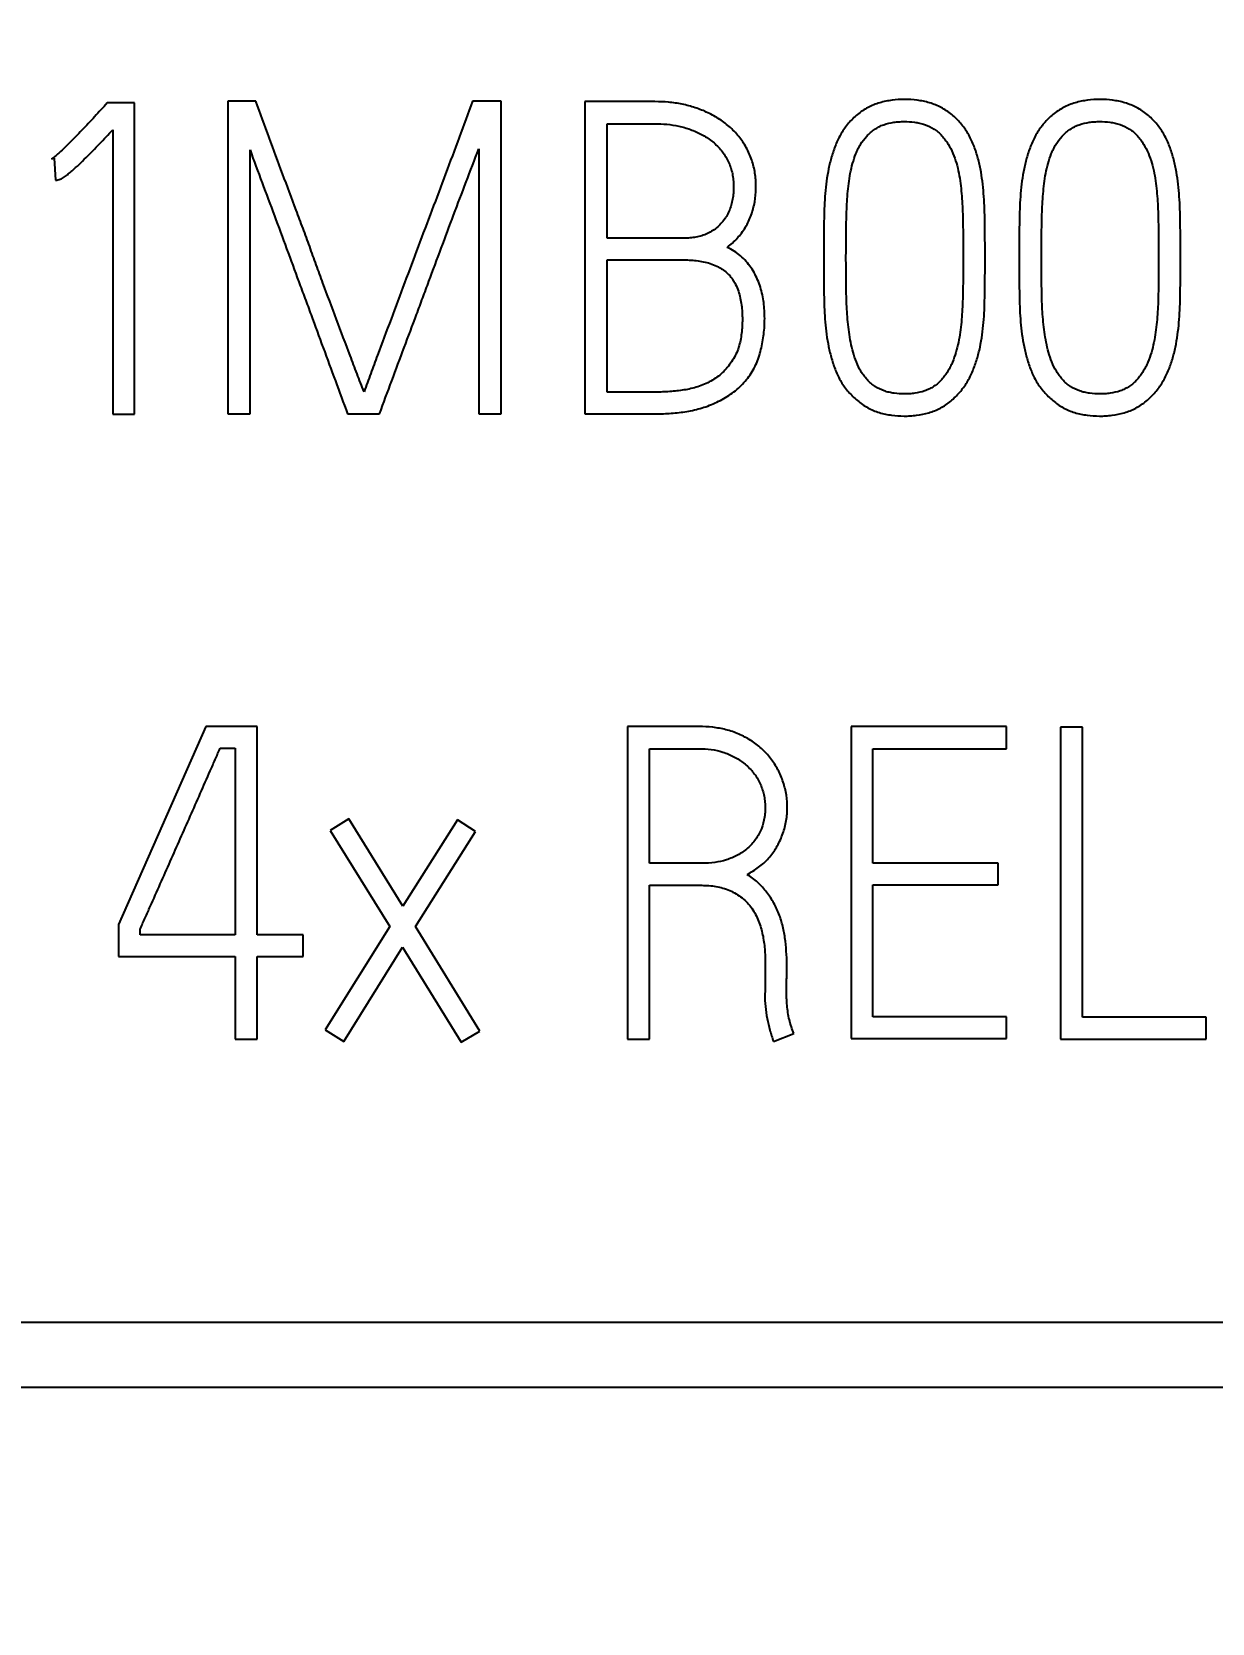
# Model space of a CAD drawing. Extents: x 0 to 420, y 0 to 297.
# Drawn here: x 133.48 to 139.52, y 165.96 to 174.1 of the extents above; entities that cross this region are included whole.
import ezdxf

# ---------------------------------------------------------------- set-up
doc = ezdxf.new("R2010")
doc.units = 0
doc.header["$LTSCALE"] = 23.1
for name, color, linetype in [('10000_FRONT', 7, 'CONTINUOUS'), ('10100_DIM_FRONT', 7, 'CONTINUOUS'), ('10500_FRONT_LABELING', 7, 'CONTINUOUS')]:
    doc.layers.add(name, color=color, linetype=linetype)
doc.styles.get("Standard").update_dxf_attribs({"font": 'txt', "width": 0.8})
doc.dimstyles.new('DIMSTYLE_1', dxfattribs={"dimtxt": 3.5, "dimasz": 3.5, "dimexe": 0.18, "dimexo": 0.0625, "dimgap": 0.09, "dimtad": 1, "dimtxsty": 'STANDARD', "dimcen": 0.09, "dimazin": 3, "dimtp": 0.05, "dimtm": 0.05, "dimtfac": 1, "dimtofl": 0, "dimtmove": 0, "dimatfit": 3, "dimtolj": 1})

# ---------------------------------------------------------------- blocks, each defined once
blk = doc.blocks.new('*D1')
at = {"layer": '10100_DIM_FRONT', "linetype": 'CONTINUOUS'}
for p, q in [((146.3081, 189.647), (146.3081, 124.8979)), ((102.8081, 149.198), (102.8081, 124.8979)), ((102.8081, 126.8979), (124.5581, 126.8979)), ((146.3081, 126.8979), (124.5581, 126.8979))]:
    blk.add_line(p, q, dxfattribs=at)
for points in [[(106.3081, 127.3979), (102.8081, 126.8979), (106.3081, 126.3979)], [(142.8081, 126.3979), (146.3081, 126.8979), (142.8081, 127.3979)]]:
    blk.add_solid(points, dxfattribs=at)
at = {"layer": '10100_DIM_FRONT', "linetype": 'CONTINUOUS', "width": 0.696429}
blk.add_text('43,5', height=3.5, dxfattribs=at).set_placement((120.5248, 127.7729))

msp = doc.modelspace()

# ---------------------------------------------------------------- linework, layer by layer
at = {"layer": '10000_FRONT', "color": 7, "linetype": 'CONTINUOUS'}
for p, q in [((110.8081, 167.5005), (146.3081, 167.5005)), ((110.8081, 167.1675), (146.3081, 167.1675))]:
    msp.add_line(p, q, dxfattribs=at)
at = {"layer": '10500_FRONT_LABELING', "color": 7, "linetype": 'CONTINUOUS'}
for p, q in [((133.8686, 173.7391), (133.853, 173.7213)), ((134.0096, 173.7391), (133.8686, 173.7391)), ((134.0096, 172.1457), (134.0096, 173.7391)), ((134.4862, 173.748), (134.4862, 172.148)), ((134.6294, 173.748), (134.4862, 173.748)), ((135.8847, 173.748), (135.7392, 173.748)), ((135.8847, 172.148), (135.8847, 173.748)), ((136.3143, 173.7457), (136.3143, 172.148)), ((136.6723, 173.7457), (136.3143, 173.7457)), ((133.8977, 173.6015), (133.8977, 172.1457)), ((136.4284, 173.0467), (136.4284, 173.6326)), ((136.4284, 173.6326), (136.6723, 173.6326)), ((133.5845, 173.4528), (133.5979, 173.4572)), ((133.5979, 173.4572), (133.6046, 173.3441)), ((134.6003, 172.148), (134.6003, 173.4994)), ((135.7706, 173.5038), (135.7706, 172.148)), ((136.82, 173.0467), (136.4284, 173.0467)), ((137.536, 172.9579), (137.536, 172.9335)), ((137.6501, 172.9335), (137.6501, 172.9579)), ((138.2498, 172.9579), (138.2498, 172.9335)), ((138.3617, 172.9335), (138.3617, 172.9579)), ((138.5362, 172.9579), (138.5362, 172.9335)), ((138.6503, 172.9335), (138.6503, 172.9579)), ((139.25, 172.9579), (139.25, 172.9335)), ((139.3618, 172.9335), (139.3618, 172.9579)), ((136.4284, 172.2589), (136.4284, 172.9357)), ((136.4284, 172.9357), (136.82, 172.9357)), ((136.6656, 172.2589), (136.4284, 172.2589)), ((133.8977, 172.1457), (134.0096, 172.1457)), ((134.4862, 172.148), (134.6003, 172.148)), ((135.0993, 172.148), (135.2626, 172.148)), ((135.7706, 172.148), (135.8847, 172.148)), ((136.3143, 172.148), (136.6656, 172.148)), ((134.374, 170.548), (133.9271, 169.536)), ((134.6373, 170.548), (134.374, 170.548)), ((134.6373, 169.4828), (134.6373, 170.548)), ((136.5312, 170.548), (136.5312, 168.948)), ((136.8984, 170.548), (136.5312, 170.548)), ((137.6772, 170.548), (137.6772, 168.9524)), ((138.4715, 170.548), (137.6772, 170.548)), ((138.4715, 170.4348), (138.4715, 170.548)), ((138.7481, 170.5457), (138.7481, 168.948)), ((138.8609, 170.5457), (138.7481, 170.5457)), ((138.8609, 169.0611), (138.8609, 170.5457)), ((134.447, 170.437), (134.5244, 170.437)), ((134.5244, 170.437), (134.5244, 169.4828)), ((136.644, 169.8489), (136.644, 170.4348)), ((136.644, 170.4348), (136.8984, 170.4348)), ((137.7879, 169.8489), (137.7879, 170.4348)), ((137.7879, 170.4348), (138.4715, 170.4348)), ((135.1063, 170.0753), (135.0112, 170.0154)), ((135.3829, 169.6292), (135.1063, 170.0753)), ((135.6617, 170.0708), (135.3829, 169.6292)), ((135.7546, 170.0109), (135.6617, 170.0708)), ((135.0112, 170.0154), (135.3165, 169.5249)), ((135.447, 169.5249), (135.7546, 170.0109)), ((136.9161, 169.8489), (136.644, 169.8489)), ((138.4295, 169.8489), (137.7879, 169.8489)), ((138.4295, 169.738), (138.4295, 169.8489)), ((136.644, 168.948), (136.644, 169.7357)), ((136.644, 169.7357), (136.9117, 169.7357)), ((137.7879, 169.0634), (137.7879, 169.738)), ((137.7879, 169.738), (138.4295, 169.738)), ((133.9271, 169.536), (133.9271, 169.3718)), ((134.0377, 169.4828), (134.0377, 169.5116)), ((134.5244, 169.4828), (134.0377, 169.4828)), ((134.8718, 169.4828), (134.6373, 169.4828)), ((134.8718, 169.3718), (134.8718, 169.4828)), ((135.3165, 169.5249), (134.9846, 168.9968)), ((135.7767, 168.9901), (135.447, 169.5249)), ((133.9271, 169.3718), (134.5244, 169.3718)), ((134.5244, 169.3718), (134.5244, 168.948)), ((134.6373, 168.948), (134.6373, 169.3718)), ((134.6373, 169.3718), (134.8718, 169.3718)), ((135.0798, 168.9369), (135.3807, 169.4184)), ((135.3807, 169.4184), (135.6816, 168.9324)), ((137.2369, 169.3363), (137.2369, 169.1965)), ((137.3476, 169.2697), (137.3476, 169.3141)), ((137.2369, 169.1965), (137.2347, 169.1765)), ((138.4715, 169.0634), (137.7879, 169.0634)), ((138.4715, 168.9524), (138.4715, 169.0634)), ((139.4937, 169.0611), (138.8609, 169.0611)), ((139.4937, 168.948), (139.4937, 169.0611)), ((134.9846, 168.9968), (135.0798, 168.9369)), ((135.6816, 168.9324), (135.7767, 168.9901)), ((137.279, 168.9369), (137.383, 168.9768)), ((134.5244, 168.948), (134.6373, 168.948)), ((136.5312, 168.948), (136.644, 168.948)), ((137.6772, 168.9524), (138.4715, 168.9524)), ((138.7481, 168.948), (139.4937, 168.948))]:
    msp.add_line(p, q, dxfattribs=at)
for points, knots in [([(133.853, 173.7213), (133.8425, 173.7094), (133.8316, 173.6979), (133.8102, 173.6746), (133.7995, 173.6629), (133.7671, 173.6281), (133.7454, 173.605), (133.7016, 173.5592), (133.6795, 173.5364), (133.6453, 173.5035), (133.6336, 173.4927), (133.6157, 173.4771), (133.6097, 173.472), (133.5975, 173.462), (133.5912, 173.4571), (133.5845, 173.4528)], [0, 0, 0, 0, 0.125, 0.125, 0.25, 0.25, 0.5, 0.5, 0.75, 0.75, 0.875, 0.875, 0.9375, 0.9375, 1, 1, 1, 1]), ([(135.1843, 172.2611), (135.1774, 172.2762), (135.1714, 172.2916), (135.1595, 172.3224), (135.1536, 172.3379), (135.136, 172.3843), (135.1244, 172.4152), (135.0893, 172.508), (135.0659, 172.5698), (135.0194, 172.6937), (134.9963, 172.7556), (134.9619, 172.8486), (134.9504, 172.8796), (134.9278, 172.9418), (134.9167, 172.9729), (134.8943, 173.0351), (134.8829, 173.0662), (134.8599, 173.1282), (134.8483, 173.1591), (134.8133, 173.2519), (134.7901, 173.3139), (134.7211, 173.4999), (134.6756, 173.624), (134.6294, 173.748)], [0, 0, 0, 0, 0.03125, 0.03125, 0.0625, 0.0625, 0.125, 0.125, 0.25, 0.25, 0.375, 0.375, 0.4375, 0.4375, 0.5, 0.5, 0.5625, 0.5625, 0.625, 0.625, 0.75, 0.75, 1, 1, 1, 1]), ([(135.7392, 173.748), (135.6932, 173.624), (135.6473, 173.4999), (135.5778, 173.3141), (135.5545, 173.2523), (135.5075, 173.1286), (135.484, 173.0668), (135.4145, 172.881), (135.3685, 172.757), (135.2988, 172.5713), (135.2753, 172.5095), (135.2406, 172.4166), (135.2291, 172.3856), (135.2122, 172.339), (135.2065, 172.3234), (135.1953, 172.2923), (135.1897, 172.2768), (135.1843, 172.2611)], [0, 0, 0, 0, 0.25, 0.25, 0.375, 0.375, 0.5, 0.5, 0.75, 0.75, 0.875, 0.875, 0.9375, 0.9375, 0.96875, 0.96875, 1, 1, 1, 1]), ([(137.0415, 173.0001), (137.0605, 173.014), (137.0777, 173.0295), (137.1011, 173.0552), (137.1085, 173.0641), (137.1224, 173.0828), (137.129, 173.0926), (137.1471, 173.1225), (137.1571, 173.1433), (137.1691, 173.176), (137.1725, 173.1872), (137.1784, 173.2099), (137.1808, 173.2212), (137.1866, 173.2555), (137.1886, 173.2785), (137.1893, 173.3133), (137.1891, 173.3249), (137.188, 173.3482), (137.1869, 173.3598), (137.1824, 173.3943), (137.1775, 173.4167), (137.1672, 173.4497), (137.1632, 173.4605), (137.1543, 173.4819), (137.1493, 173.4926), (137.133, 173.5235), (137.1205, 173.543), (137.0993, 173.5704), (137.0918, 173.5793), (137.076, 173.5964), (137.0676, 173.6047), (137.0418, 173.6282), (137.0234, 173.6423), (136.9942, 173.6613), (136.9843, 173.6673), (136.9638, 173.6787), (136.9534, 173.684), (136.9218, 173.6989), (136.9003, 173.7074), (136.8565, 173.7218), (136.8342, 173.7277), (136.7886, 173.737), (136.7654, 173.7404), (136.719, 173.7447), (136.6957, 173.7457), (136.6723, 173.7457)], [0, 0, 0, 0, 0.0625, 0.0625, 0.09375, 0.09375, 0.125, 0.125, 0.1875, 0.1875, 0.21875, 0.21875, 0.25, 0.25, 0.3125, 0.3125, 0.34375, 0.34375, 0.375, 0.375, 0.4375, 0.4375, 0.46875, 0.46875, 0.5, 0.5, 0.5625, 0.5625, 0.59375, 0.59375, 0.625, 0.625, 0.6875, 0.6875, 0.71875, 0.71875, 0.75, 0.75, 0.8125, 0.8125, 0.875, 0.875, 0.9375, 0.9375, 1, 1, 1, 1]), ([(138.3617, 172.9579), (138.3617, 173.0003), (138.3614, 173.0427), (138.3604, 173.1274), (138.36, 173.1697), (138.3565, 173.2542), (138.3533, 173.2964), (138.3453, 173.3593), (138.3421, 173.3803), (138.3341, 173.422), (138.3292, 173.4428), (138.3174, 173.4843), (138.3106, 173.5047), (138.2945, 173.5445), (138.2852, 173.5639), (138.2686, 173.5917), (138.2626, 173.6008), (138.2501, 173.6183), (138.2435, 173.6267), (138.2228, 173.6511), (138.2076, 173.6662), (138.1825, 173.6867), (138.1737, 173.6932), (138.1557, 173.7051), (138.1465, 173.7105), (138.1181, 173.7254), (138.0982, 173.7333), (138.0671, 173.7426), (138.0565, 173.7453), (138.0354, 173.7497), (138.0248, 173.7515), (137.993, 173.7556), (137.9716, 173.7568), (137.9286, 173.7568), (137.9069, 173.7556), (137.8643, 173.7501), (137.8433, 173.7458), (137.8022, 173.7335), (137.7818, 173.7254), (137.7438, 173.7055), (137.726, 173.6937), (137.7008, 173.6732), (137.6927, 173.6659), (137.6774, 173.6508), (137.6701, 173.6429), (137.6562, 173.6266), (137.6497, 173.6181), (137.6371, 173.6006), (137.6312, 173.5915), (137.6146, 173.5637), (137.6054, 173.5444), (137.5894, 173.5049), (137.5826, 173.4846), (137.5705, 173.4435), (137.5654, 173.4226), (137.5569, 173.3808), (137.5534, 173.3598), (137.5448, 173.2967), (137.5412, 173.2546), (137.5376, 173.17), (137.5372, 173.1276), (137.5362, 173.0428), (137.536, 173.0004), (137.536, 172.9579)], [0, 0, 0, 0, 0.0625, 0.0625, 0.125, 0.125, 0.1875, 0.1875, 0.21875, 0.21875, 0.25, 0.25, 0.28125, 0.28125, 0.3125, 0.3125, 0.328125, 0.328125, 0.34375, 0.34375, 0.375, 0.375, 0.390625, 0.390625, 0.40625, 0.40625, 0.4375, 0.4375, 0.453125, 0.453125, 0.46875, 0.46875, 0.5, 0.5, 0.53125, 0.53125, 0.5625, 0.5625, 0.59375, 0.59375, 0.625, 0.625, 0.640625, 0.640625, 0.65625, 0.65625, 0.671875, 0.671875, 0.6875, 0.6875, 0.71875, 0.71875, 0.75, 0.75, 0.78125, 0.78125, 0.8125, 0.8125, 0.875, 0.875, 0.9375, 0.9375, 1, 1, 1, 1]), ([(139.3618, 172.9579), (139.3618, 173.0003), (139.3616, 173.0427), (139.3606, 173.1274), (139.3602, 173.1697), (139.3567, 173.2542), (139.3534, 173.2964), (139.3455, 173.3593), (139.3423, 173.3803), (139.3343, 173.422), (139.3294, 173.4428), (139.3175, 173.4843), (139.3107, 173.5047), (139.2947, 173.5445), (139.2854, 173.5639), (139.2688, 173.5917), (139.2628, 173.6008), (139.2503, 173.6183), (139.2437, 173.6267), (139.223, 173.6511), (139.2078, 173.6662), (139.1827, 173.6867), (139.1739, 173.6932), (139.1559, 173.7051), (139.1467, 173.7105), (139.1183, 173.7254), (139.0984, 173.7333), (139.0673, 173.7426), (139.0567, 173.7453), (139.0356, 173.7497), (139.025, 173.7515), (138.9932, 173.7556), (138.9718, 173.7568), (138.9288, 173.7568), (138.907, 173.7556), (138.8645, 173.7501), (138.8435, 173.7458), (138.8023, 173.7335), (138.782, 173.7254), (138.744, 173.7055), (138.7261, 173.6937), (138.701, 173.6732), (138.6929, 173.6659), (138.6776, 173.6508), (138.6703, 173.6429), (138.6564, 173.6266), (138.6498, 173.6181), (138.6373, 173.6006), (138.6314, 173.5915), (138.6148, 173.5637), (138.6056, 173.5444), (138.5895, 173.5049), (138.5827, 173.4846), (138.5707, 173.4435), (138.5656, 173.4226), (138.557, 173.3808), (138.5536, 173.3598), (138.545, 173.2967), (138.5414, 173.2546), (138.5378, 173.17), (138.5374, 173.1276), (138.5364, 173.0428), (138.5362, 173.0004), (138.5362, 172.9579)], [0, 0, 0, 0, 0.0625, 0.0625, 0.125, 0.125, 0.1875, 0.1875, 0.21875, 0.21875, 0.25, 0.25, 0.28125, 0.28125, 0.3125, 0.3125, 0.328125, 0.328125, 0.34375, 0.34375, 0.375, 0.375, 0.390625, 0.390625, 0.40625, 0.40625, 0.4375, 0.4375, 0.453125, 0.453125, 0.46875, 0.46875, 0.5, 0.5, 0.53125, 0.53125, 0.5625, 0.5625, 0.59375, 0.59375, 0.625, 0.625, 0.640625, 0.640625, 0.65625, 0.65625, 0.671875, 0.671875, 0.6875, 0.6875, 0.71875, 0.71875, 0.75, 0.75, 0.78125, 0.78125, 0.8125, 0.8125, 0.875, 0.875, 0.9375, 0.9375, 1, 1, 1, 1]), ([(133.6046, 173.3441), (133.6088, 173.3441), (133.6129, 173.3447), (133.621, 173.3464), (133.625, 173.3474), (133.6329, 173.3502), (133.6366, 173.3521), (133.6437, 173.3561), (133.6472, 173.3583), (133.6573, 173.3654), (133.6639, 173.3704), (133.6768, 173.3807), (133.6831, 173.386), (133.7016, 173.4022), (133.7137, 173.4134), (133.7375, 173.4361), (133.7493, 173.4476), (133.7842, 173.4824), (133.8072, 173.506), (133.8527, 173.5535), (133.8752, 173.5775), (133.8977, 173.6015)], [0, 0, 0, 0, 0.03125, 0.03125, 0.0625, 0.0625, 0.09375, 0.09375, 0.125, 0.125, 0.1875, 0.1875, 0.25, 0.25, 0.375, 0.375, 0.5, 0.5, 0.75, 0.75, 1, 1, 1, 1]), ([(136.6723, 173.6326), (136.7138, 173.6326), (136.7547, 173.6289), (136.8146, 173.6158), (136.8344, 173.6101), (136.8637, 173.5996), (136.8734, 173.5957), (136.8924, 173.5873), (136.9017, 173.5828), (136.929, 173.5682), (136.9463, 173.557), (136.971, 173.5377), (136.9789, 173.5309), (136.9938, 173.5166), (137.0009, 173.5091), (137.0143, 173.4934), (137.0205, 173.4851), (137.0322, 173.4679), (137.0376, 173.4589), (137.0521, 173.4315), (137.0596, 173.4123), (137.0677, 173.3823), (137.0698, 173.372), (137.073, 173.3515), (137.074, 173.3412), (137.0751, 173.3206), (137.0752, 173.3103), (137.0747, 173.2897), (137.074, 173.2794), (137.0717, 173.2588), (137.0701, 173.2484), (137.0658, 173.2282), (137.0632, 173.2182), (137.0569, 173.1985), (137.0532, 173.1889), (137.0445, 173.17), (137.0394, 173.1608), (137.0283, 173.1434), (137.0221, 173.1351), (137.0087, 173.1193), (137.0013, 173.1118), (136.9779, 173.0912), (136.9606, 173.0799), (136.9226, 173.0622), (136.9028, 173.0561), (136.8721, 173.0503), (136.8617, 173.0489), (136.8409, 173.0471), (136.8304, 173.0467), (136.82, 173.0467)], [0, 0, 0, 0, 0.125, 0.125, 0.1875, 0.1875, 0.21875, 0.21875, 0.25, 0.25, 0.3125, 0.3125, 0.34375, 0.34375, 0.375, 0.375, 0.40625, 0.40625, 0.4375, 0.4375, 0.5, 0.5, 0.53125, 0.53125, 0.5625, 0.5625, 0.59375, 0.59375, 0.625, 0.625, 0.65625, 0.65625, 0.6875, 0.6875, 0.71875, 0.71875, 0.75, 0.75, 0.78125, 0.78125, 0.8125, 0.8125, 0.875, 0.875, 0.9375, 0.9375, 0.96875, 0.96875, 1, 1, 1, 1]), ([(137.6501, 172.9579), (137.6501, 172.9931), (137.6503, 173.0282), (137.6511, 173.0984), (137.6516, 173.1335), (137.6532, 173.1861), (137.6539, 173.2036), (137.6558, 173.2387), (137.6571, 173.2562), (137.6601, 173.2912), (137.6619, 173.3087), (137.6663, 173.3436), (137.6689, 173.361), (137.6754, 173.3954), (137.6793, 173.4124), (137.6887, 173.446), (137.694, 173.4626), (137.7039, 173.487), (137.7075, 173.4951), (137.7154, 173.511), (137.7197, 173.5188), (137.7337, 173.5414), (137.7443, 173.5555), (137.7622, 173.5753), (137.7686, 173.5816), (137.7818, 173.5932), (137.7887, 173.5987), (137.8032, 173.6086), (137.8107, 173.6131), (137.8266, 173.6211), (137.8349, 173.6246), (137.8601, 173.6334), (137.8773, 173.6373), (137.9036, 173.6412), (137.9125, 173.6421), (137.9302, 173.6433), (137.9391, 173.6436), (137.9656, 173.6437), (137.9831, 173.6428), (138.0093, 173.6392), (138.018, 173.6377), (138.0354, 173.6337), (138.044, 173.6313), (138.0694, 173.6227), (138.0855, 173.6153), (138.1081, 173.6008), (138.1153, 173.5954), (138.1289, 173.5839), (138.1352, 173.5778), (138.1471, 173.5646), (138.1526, 173.5576), (138.1632, 173.5431), (138.1682, 173.5358), (138.1822, 173.5132), (138.1902, 173.4974), (138.204, 173.4648), (138.2099, 173.4479), (138.2199, 173.4138), (138.224, 173.3967), (138.2308, 173.3622), (138.2334, 173.3448), (138.2379, 173.31), (138.2396, 173.2925), (138.2427, 173.2575), (138.244, 173.24), (138.2459, 173.2049), (138.2467, 173.1872), (138.2483, 173.1343), (138.2488, 173.0991), (138.2496, 173.0285), (138.2498, 172.9932), (138.2498, 172.9579)], [0, 0, 0, 0, 0.0625, 0.0625, 0.125, 0.125, 0.15625, 0.15625, 0.1875, 0.1875, 0.21875, 0.21875, 0.25, 0.25, 0.28125, 0.28125, 0.3125, 0.3125, 0.328125, 0.328125, 0.34375, 0.34375, 0.375, 0.375, 0.390625, 0.390625, 0.40625, 0.40625, 0.421875, 0.421875, 0.4375, 0.4375, 0.46875, 0.46875, 0.484375, 0.484375, 0.5, 0.5, 0.53125, 0.53125, 0.546875, 0.546875, 0.5625, 0.5625, 0.59375, 0.59375, 0.609375, 0.609375, 0.625, 0.625, 0.640625, 0.640625, 0.65625, 0.65625, 0.6875, 0.6875, 0.71875, 0.71875, 0.75, 0.75, 0.78125, 0.78125, 0.8125, 0.8125, 0.84375, 0.84375, 0.875, 0.875, 0.9375, 0.9375, 1, 1, 1, 1]), ([(138.6503, 172.9579), (138.6503, 172.9931), (138.6505, 173.0282), (138.6513, 173.0984), (138.6518, 173.1335), (138.6534, 173.1861), (138.6541, 173.2036), (138.656, 173.2387), (138.6573, 173.2562), (138.6603, 173.2912), (138.6621, 173.3087), (138.6664, 173.3436), (138.669, 173.361), (138.6756, 173.3954), (138.6795, 173.4124), (138.6888, 173.446), (138.6942, 173.4626), (138.7041, 173.487), (138.7077, 173.4951), (138.7156, 173.511), (138.7199, 173.5188), (138.7339, 173.5414), (138.7444, 173.5555), (138.7624, 173.5753), (138.7688, 173.5816), (138.782, 173.5932), (138.7889, 173.5987), (138.8034, 173.6086), (138.8109, 173.6131), (138.8268, 173.6211), (138.8351, 173.6246), (138.8603, 173.6334), (138.8775, 173.6373), (138.9038, 173.6412), (138.9127, 173.6421), (138.9304, 173.6433), (138.9393, 173.6436), (138.9658, 173.6437), (138.9833, 173.6428), (139.0095, 173.6392), (139.0182, 173.6377), (139.0355, 173.6337), (139.0442, 173.6313), (139.0696, 173.6227), (139.0857, 173.6153), (139.1083, 173.6008), (139.1155, 173.5954), (139.1291, 173.5839), (139.1354, 173.5778), (139.1472, 173.5646), (139.1528, 173.5576), (139.1634, 173.5431), (139.1683, 173.5358), (139.1824, 173.5132), (139.1904, 173.4974), (139.2042, 173.4648), (139.2101, 173.4479), (139.2201, 173.4138), (139.2242, 173.3967), (139.231, 173.3622), (139.2336, 173.3448), (139.2381, 173.31), (139.2398, 173.2925), (139.2429, 173.2575), (139.2441, 173.24), (139.2461, 173.2049), (139.2468, 173.1872), (139.2485, 173.1343), (139.249, 173.0991), (139.2498, 173.0285), (139.25, 172.9932), (139.25, 172.9579)], [0, 0, 0, 0, 0.0625, 0.0625, 0.125, 0.125, 0.15625, 0.15625, 0.1875, 0.1875, 0.21875, 0.21875, 0.25, 0.25, 0.28125, 0.28125, 0.3125, 0.3125, 0.328125, 0.328125, 0.34375, 0.34375, 0.375, 0.375, 0.390625, 0.390625, 0.40625, 0.40625, 0.421875, 0.421875, 0.4375, 0.4375, 0.46875, 0.46875, 0.484375, 0.484375, 0.5, 0.5, 0.53125, 0.53125, 0.546875, 0.546875, 0.5625, 0.5625, 0.59375, 0.59375, 0.609375, 0.609375, 0.625, 0.625, 0.640625, 0.640625, 0.65625, 0.65625, 0.6875, 0.6875, 0.71875, 0.71875, 0.75, 0.75, 0.78125, 0.78125, 0.8125, 0.8125, 0.84375, 0.84375, 0.875, 0.875, 0.9375, 0.9375, 1, 1, 1, 1]), ([(134.6003, 173.4994), (134.6202, 173.4428), (134.6412, 173.3865), (134.6831, 173.274), (134.7042, 173.2178), (134.7462, 173.1054), (134.7671, 173.0491), (134.8084, 172.9364), (134.829, 172.88), (134.8603, 172.7956), (134.8708, 172.7675), (134.8918, 172.7112), (134.9023, 172.6831), (134.9333, 172.5986), (134.9538, 172.5422), (135.016, 172.3731), (135.0578, 172.2606), (135.0993, 172.148)], [0, 0, 0, 0, 0.125, 0.125, 0.25, 0.25, 0.375, 0.375, 0.5, 0.5, 0.5625, 0.5625, 0.625, 0.625, 0.75, 0.75, 1, 1, 1, 1]), ([(135.2626, 172.148), (135.3048, 172.261), (135.3467, 172.3741), (135.4101, 172.5437), (135.4314, 172.6001), (135.4631, 172.6849), (135.4737, 172.7131), (135.4946, 172.7697), (135.505, 172.798), (135.5365, 172.8829), (135.5576, 172.9394), (135.5999, 173.0524), (135.6211, 173.1089), (135.6635, 173.2218), (135.6848, 173.2783), (135.7279, 173.391), (135.7497, 173.4472), (135.7706, 173.5038)], [0, 0, 0, 0, 0.25, 0.25, 0.375, 0.375, 0.4375, 0.4375, 0.5, 0.5, 0.625, 0.625, 0.75, 0.75, 0.875, 0.875, 1, 1, 1, 1]), ([(136.6656, 172.148), (136.6925, 172.148), (136.7193, 172.1487), (136.7727, 172.1522), (136.7992, 172.1549), (136.8518, 172.163), (136.8779, 172.1684), (136.9166, 172.1794), (136.9295, 172.1836), (136.955, 172.1929), (136.9676, 172.1981), (136.9923, 172.2092), (137.0043, 172.2153), (137.028, 172.2282), (137.0396, 172.2351), (137.0622, 172.2499), (137.0733, 172.2579), (137.0945, 172.275), (137.1045, 172.284), (137.133, 172.3125), (137.1498, 172.3333), (137.1718, 172.3674), (137.1786, 172.3793), (137.1908, 172.4034), (137.196, 172.4158), (137.2052, 172.4411), (137.2092, 172.4539), (137.216, 172.48), (137.219, 172.4933), (137.2266, 172.5332), (137.2303, 172.5598), (137.2332, 172.5998), (137.2337, 172.6132), (137.234, 172.6399), (137.2339, 172.6533), (137.2327, 172.6802), (137.2317, 172.6936), (137.2287, 172.7205), (137.2267, 172.734), (137.219, 172.7738), (137.2117, 172.7997), (137.1966, 172.8373), (137.1909, 172.8498), (137.1782, 172.8737), (137.1643, 172.8967), (137.1478, 172.9179), (137.13, 172.938), (137.1204, 172.9476), (137.0894, 172.9744), (137.0666, 172.989), (137.0415, 173.0001)], [0, 0, 0, 0, 0.0625, 0.0625, 0.125, 0.125, 0.1875, 0.1875, 0.21875, 0.21875, 0.25, 0.25, 0.28125, 0.28125, 0.3125, 0.3125, 0.34375, 0.34375, 0.375, 0.375, 0.4375, 0.4375, 0.46875, 0.46875, 0.5, 0.5, 0.53125, 0.53125, 0.5625, 0.5625, 0.625, 0.625, 0.65625, 0.65625, 0.6875, 0.6875, 0.71875, 0.71875, 0.75, 0.75, 0.8125, 0.8125, 0.84375, 0.84375, 0.875, 0.90625, 0.90625, 0.9375, 0.9375, 1, 1, 1, 1]), ([(136.82, 172.9357), (136.8444, 172.9357), (136.8687, 172.9345), (136.9048, 172.9296), (136.9168, 172.9275), (136.9405, 172.922), (136.9524, 172.9187), (136.9755, 172.9105), (136.9867, 172.9056), (137.0028, 172.8971), (137.0081, 172.894), (137.0184, 172.8874), (137.0235, 172.8838), (137.038, 172.8727), (137.0469, 172.8644), (137.0589, 172.8508), (137.0627, 172.846), (137.0699, 172.8361), (137.0733, 172.8309), (137.0892, 172.8048), (137.0982, 172.7822), (137.1113, 172.7349), (137.1152, 172.7109), (137.1196, 172.6627), (137.1202, 172.6384), (137.1189, 172.5896), (137.1169, 172.5654), (137.1111, 172.5296), (137.1087, 172.5177), (137.1025, 172.4942), (137.0987, 172.4825), (137.0854, 172.4483), (137.0738, 172.4271), (137.0526, 172.3973), (137.0449, 172.3877), (137.0287, 172.3694), (137.0201, 172.3608), (137.002, 172.3448), (136.9924, 172.3374), (136.9721, 172.3237), (136.9615, 172.3174), (136.9399, 172.3061), (136.9289, 172.301), (136.9064, 172.2919), (136.895, 172.2878), (136.8717, 172.2806), (136.8599, 172.2776), (136.8358, 172.2727), (136.8238, 172.2707), (136.7996, 172.2673), (136.7874, 172.2659), (136.7632, 172.2635), (136.751, 172.2624), (136.7145, 172.2598), (136.6901, 172.2589), (136.6656, 172.2589)], [0, 0, 0, 0, 0.0625, 0.0625, 0.09375, 0.09375, 0.125, 0.125, 0.15625, 0.15625, 0.171875, 0.171875, 0.1875, 0.1875, 0.21875, 0.21875, 0.234375, 0.234375, 0.25, 0.25, 0.3125, 0.3125, 0.375, 0.375, 0.4375, 0.4375, 0.5, 0.5, 0.53125, 0.53125, 0.5625, 0.5625, 0.625, 0.625, 0.65625, 0.65625, 0.6875, 0.6875, 0.71875, 0.71875, 0.75, 0.75, 0.78125, 0.78125, 0.8125, 0.8125, 0.84375, 0.84375, 0.875, 0.875, 0.90625, 0.90625, 0.9375, 0.9375, 1, 1, 1, 1]), ([(137.536, 172.9335), (137.536, 172.8913), (137.5362, 172.8492), (137.5372, 172.7649), (137.5376, 172.7227), (137.5412, 172.6387), (137.5448, 172.5968), (137.5534, 172.5342), (137.5568, 172.5134), (137.5652, 172.4719), (137.5703, 172.4512), (137.5823, 172.41), (137.589, 172.3896), (137.605, 172.3501), (137.6143, 172.3308), (137.6309, 172.3032), (137.6369, 172.2942), (137.6496, 172.2769), (137.6563, 172.2686), (137.6703, 172.2525), (137.6776, 172.2448), (137.6928, 172.2299), (137.7007, 172.2227), (137.7171, 172.2089), (137.7257, 172.2023), (137.7433, 172.19), (137.7524, 172.1844), (137.7804, 172.1691), (137.8002, 172.161), (137.8415, 172.1484), (137.8624, 172.144), (137.9046, 172.1383), (137.9259, 172.137), (137.958, 172.1368), (137.9688, 172.1371), (137.9902, 172.1383), (138.0008, 172.1393), (138.0324, 172.1433), (138.0532, 172.1475), (138.0837, 172.1566), (138.0938, 172.1601), (138.1138, 172.1681), (138.1237, 172.1726), (138.152, 172.1877), (138.1696, 172.1997), (138.1943, 172.2202), (138.2023, 172.2274), (138.2176, 172.2426), (138.2249, 172.2504), (138.2458, 172.2748), (138.2584, 172.2921), (138.2752, 172.3196), (138.2804, 172.329), (138.2901, 172.3481), (138.2945, 172.3578), (138.3069, 172.3872), (138.3139, 172.4072), (138.3263, 172.4479), (138.3316, 172.4686), (138.3404, 172.5105), (138.3439, 172.5315), (138.3527, 172.5947), (138.3563, 172.6369), (138.36, 172.7215), (138.3604, 172.7639), (138.3614, 172.8487), (138.3617, 172.8911), (138.3617, 172.9335)], [0, 0, 0, 0, 0.0625, 0.0625, 0.125, 0.125, 0.1875, 0.1875, 0.21875, 0.21875, 0.25, 0.25, 0.28125, 0.28125, 0.3125, 0.3125, 0.328125, 0.328125, 0.34375, 0.34375, 0.359375, 0.359375, 0.375, 0.375, 0.390625, 0.390625, 0.40625, 0.40625, 0.4375, 0.4375, 0.46875, 0.46875, 0.5, 0.5, 0.515625, 0.515625, 0.53125, 0.53125, 0.5625, 0.5625, 0.578125, 0.578125, 0.59375, 0.59375, 0.625, 0.625, 0.640625, 0.640625, 0.65625, 0.65625, 0.6875, 0.6875, 0.703125, 0.703125, 0.71875, 0.71875, 0.75, 0.75, 0.78125, 0.78125, 0.8125, 0.8125, 0.875, 0.875, 0.9375, 0.9375, 1, 1, 1, 1]), ([(138.2498, 172.9335), (138.2498, 172.8984), (138.2496, 172.8633), (138.2487, 172.7931), (138.2482, 172.758), (138.2465, 172.7053), (138.2457, 172.6878), (138.2435, 172.6528), (138.2421, 172.6353), (138.237, 172.583), (138.2324, 172.5483), (138.2217, 172.4968), (138.2174, 172.4797), (138.2075, 172.4459), (138.2018, 172.4292), (138.1918, 172.4049), (138.1882, 172.3968), (138.1803, 172.3811), (138.1759, 172.3733), (138.1667, 172.3583), (138.1569, 172.3438), (138.1459, 172.3302), (138.1341, 172.3171), (138.1278, 172.3108), (138.1145, 172.2992), (138.1075, 172.2938), (138.0929, 172.2841), (138.0853, 172.2796), (138.0695, 172.2718), (138.0612, 172.2684), (138.0363, 172.2598), (138.0191, 172.2559), (137.993, 172.2522), (137.9841, 172.2514), (137.9665, 172.2503), (137.9577, 172.25), (137.9314, 172.2501), (137.9053, 172.2516), (137.8794, 172.2563), (137.8622, 172.2603), (137.8535, 172.2627), (137.8284, 172.2713), (137.8126, 172.2789), (137.7904, 172.2937), (137.7833, 172.2991), (137.77, 172.3107), (137.7637, 172.3169), (137.7519, 172.33), (137.7464, 172.3369), (137.7359, 172.3513), (137.731, 172.3586), (137.7173, 172.3812), (137.7098, 172.3971), (137.6968, 172.4298), (137.6914, 172.4468), (137.6819, 172.4806), (137.6778, 172.4976), (137.6674, 172.549), (137.6629, 172.5835), (137.6578, 172.6356), (137.6564, 172.6531), (137.6542, 172.688), (137.6534, 172.7055), (137.6516, 172.7581), (137.6512, 172.7932), (137.6503, 172.8634), (137.6501, 172.8984), (137.6501, 172.9335)], [0, 0, 0, 0, 0.0625, 0.0625, 0.125, 0.125, 0.15625, 0.15625, 0.1875, 0.1875, 0.25, 0.25, 0.28125, 0.28125, 0.3125, 0.3125, 0.328125, 0.328125, 0.34375, 0.34375, 0.359375, 0.375, 0.375, 0.390625, 0.390625, 0.40625, 0.40625, 0.421875, 0.421875, 0.4375, 0.4375, 0.46875, 0.46875, 0.484375, 0.484375, 0.5, 0.5, 0.53125, 0.546875, 0.546875, 0.5625, 0.5625, 0.59375, 0.59375, 0.609375, 0.609375, 0.625, 0.625, 0.640625, 0.640625, 0.65625, 0.65625, 0.6875, 0.6875, 0.71875, 0.71875, 0.75, 0.75, 0.8125, 0.8125, 0.84375, 0.84375, 0.875, 0.875, 0.9375, 0.9375, 1, 1, 1, 1]), ([(138.5362, 172.9335), (138.5362, 172.8913), (138.5364, 172.8492), (138.5374, 172.7649), (138.5378, 172.7227), (138.5414, 172.6387), (138.545, 172.5968), (138.5536, 172.5342), (138.557, 172.5134), (138.5654, 172.4719), (138.5704, 172.4512), (138.5824, 172.41), (138.5892, 172.3896), (138.6052, 172.3501), (138.6144, 172.3308), (138.6311, 172.3032), (138.6371, 172.2942), (138.6498, 172.2769), (138.6565, 172.2686), (138.6705, 172.2525), (138.6778, 172.2448), (138.693, 172.2299), (138.7009, 172.2227), (138.7173, 172.2089), (138.7259, 172.2023), (138.7435, 172.19), (138.7526, 172.1844), (138.7806, 172.1691), (138.8004, 172.161), (138.8417, 172.1484), (138.8626, 172.144), (138.9048, 172.1383), (138.9261, 172.137), (138.9582, 172.1368), (138.969, 172.1371), (138.9904, 172.1383), (139.001, 172.1393), (139.0326, 172.1433), (139.0534, 172.1475), (139.0839, 172.1566), (139.094, 172.1601), (139.114, 172.1681), (139.1238, 172.1726), (139.1522, 172.1877), (139.1698, 172.1997), (139.1945, 172.2202), (139.2025, 172.2274), (139.2178, 172.2426), (139.2251, 172.2504), (139.246, 172.2748), (139.2586, 172.2921), (139.2754, 172.3196), (139.2806, 172.329), (139.2902, 172.3481), (139.2947, 172.3578), (139.3071, 172.3872), (139.3141, 172.4072), (139.3265, 172.4479), (139.3318, 172.4686), (139.3405, 172.5105), (139.3441, 172.5315), (139.3528, 172.5947), (139.3565, 172.6369), (139.3602, 172.7215), (139.3606, 172.7639), (139.3616, 172.8487), (139.3618, 172.8911), (139.3618, 172.9335)], [0, 0, 0, 0, 0.0625, 0.0625, 0.125, 0.125, 0.1875, 0.1875, 0.21875, 0.21875, 0.25, 0.25, 0.28125, 0.28125, 0.3125, 0.3125, 0.328125, 0.328125, 0.34375, 0.34375, 0.359375, 0.359375, 0.375, 0.375, 0.390625, 0.390625, 0.40625, 0.40625, 0.4375, 0.4375, 0.46875, 0.46875, 0.5, 0.5, 0.515625, 0.515625, 0.53125, 0.53125, 0.5625, 0.5625, 0.578125, 0.578125, 0.59375, 0.59375, 0.625, 0.625, 0.640625, 0.640625, 0.65625, 0.65625, 0.6875, 0.6875, 0.703125, 0.703125, 0.71875, 0.71875, 0.75, 0.75, 0.78125, 0.78125, 0.8125, 0.8125, 0.875, 0.875, 0.9375, 0.9375, 1, 1, 1, 1]), ([(139.25, 172.9335), (139.25, 172.8984), (139.2498, 172.8633), (139.2489, 172.7931), (139.2484, 172.758), (139.2467, 172.7053), (139.2459, 172.6878), (139.2437, 172.6528), (139.2423, 172.6353), (139.2371, 172.583), (139.2326, 172.5483), (139.2218, 172.4968), (139.2176, 172.4797), (139.2077, 172.4459), (139.202, 172.4292), (139.192, 172.4049), (139.1884, 172.3968), (139.1804, 172.3811), (139.1761, 172.3733), (139.1669, 172.3583), (139.1571, 172.3438), (139.1461, 172.3302), (139.1343, 172.3171), (139.128, 172.3108), (139.1147, 172.2992), (139.1077, 172.2938), (139.0931, 172.2841), (139.0855, 172.2796), (139.0697, 172.2718), (139.0614, 172.2684), (139.0364, 172.2598), (139.0193, 172.2559), (138.9931, 172.2522), (138.9843, 172.2514), (138.9667, 172.2503), (138.9579, 172.25), (138.9316, 172.2501), (138.9055, 172.2516), (138.8796, 172.2563), (138.8623, 172.2603), (138.8537, 172.2627), (138.8286, 172.2713), (138.8128, 172.2789), (138.7906, 172.2937), (138.7835, 172.2991), (138.7701, 172.3107), (138.7639, 172.3169), (138.7521, 172.33), (138.7466, 172.3369), (138.7361, 172.3513), (138.7312, 172.3586), (138.7175, 172.3812), (138.71, 172.3971), (138.697, 172.4298), (138.6916, 172.4468), (138.6821, 172.4806), (138.678, 172.4976), (138.6676, 172.549), (138.6631, 172.5835), (138.658, 172.6356), (138.6565, 172.6531), (138.6544, 172.688), (138.6536, 172.7055), (138.6518, 172.7581), (138.6514, 172.7932), (138.6505, 172.8634), (138.6503, 172.8984), (138.6503, 172.9335)], [0, 0, 0, 0, 0.0625, 0.0625, 0.125, 0.125, 0.15625, 0.15625, 0.1875, 0.1875, 0.25, 0.25, 0.28125, 0.28125, 0.3125, 0.3125, 0.328125, 0.328125, 0.34375, 0.34375, 0.359375, 0.375, 0.375, 0.390625, 0.390625, 0.40625, 0.40625, 0.421875, 0.421875, 0.4375, 0.4375, 0.46875, 0.46875, 0.484375, 0.484375, 0.5, 0.5, 0.53125, 0.546875, 0.546875, 0.5625, 0.5625, 0.59375, 0.59375, 0.609375, 0.609375, 0.625, 0.625, 0.640625, 0.640625, 0.65625, 0.65625, 0.6875, 0.6875, 0.71875, 0.71875, 0.75, 0.75, 0.8125, 0.8125, 0.84375, 0.84375, 0.875, 0.875, 0.9375, 0.9375, 1, 1, 1, 1]), ([(137.144, 169.7912), (137.1646, 169.802), (137.1842, 169.8141), (137.2118, 169.8348), (137.2207, 169.8421), (137.2379, 169.8576), (137.2462, 169.8658), (137.2694, 169.8916), (137.2828, 169.9102), (137.3002, 169.9399), (137.3055, 169.9501), (137.3154, 169.971), (137.3199, 169.9817), (137.332, 170.0141), (137.3384, 170.0362), (137.3449, 170.0702), (137.3466, 170.0817), (137.3489, 170.1048), (137.3496, 170.1162), (137.3501, 170.1507), (137.3485, 170.1735), (137.3431, 170.2077), (137.3409, 170.2191), (137.3355, 170.2416), (137.3323, 170.2526), (137.3215, 170.2854), (137.3127, 170.3065), (137.2966, 170.3371), (137.2907, 170.3472), (137.2781, 170.3666), (137.2714, 170.376), (137.2504, 170.4032), (137.2349, 170.4201), (137.2093, 170.4434), (137.2003, 170.4508), (137.1817, 170.4648), (137.1722, 170.4713), (137.1429, 170.4896), (137.1226, 170.5003), (137.0907, 170.514), (137.0798, 170.5182), (137.0579, 170.5257), (137.0248, 170.5356), (136.9908, 170.5416), (136.9449, 170.5468), (136.9216, 170.548), (136.8984, 170.548)], [0, 0, 0, 0, 0.0625, 0.0625, 0.09375, 0.09375, 0.125, 0.125, 0.1875, 0.1875, 0.21875, 0.21875, 0.25, 0.25, 0.3125, 0.3125, 0.34375, 0.34375, 0.375, 0.375, 0.4375, 0.4375, 0.46875, 0.46875, 0.5, 0.5, 0.5625, 0.5625, 0.59375, 0.59375, 0.625, 0.625, 0.6875, 0.6875, 0.71875, 0.71875, 0.75, 0.75, 0.8125, 0.8125, 0.84375, 0.84375, 0.875, 0.9375, 0.9375, 1, 1, 1, 1]), ([(134.0377, 169.5116), (134.0421, 169.5212), (134.0465, 169.5308), (134.0551, 169.55), (134.0594, 169.5596), (134.0724, 169.5885), (134.081, 169.6077), (134.1068, 169.6655), (134.1238, 169.704), (134.158, 169.7811), (134.175, 169.8197), (134.2092, 169.8968), (134.2264, 169.9353), (134.2606, 170.0123), (134.2948, 170.0894), (134.3287, 170.1666), (134.3626, 170.2438), (134.3795, 170.2825), (134.4049, 170.3404), (134.4133, 170.3597), (134.4302, 170.3983), (134.4387, 170.4176), (134.447, 170.437)], [0, 0, 0, 0, 0.03125, 0.03125, 0.0625, 0.0625, 0.125, 0.125, 0.25, 0.25, 0.375, 0.375, 0.5, 0.5, 0.625, 0.75, 0.75, 0.875, 0.875, 0.9375, 0.9375, 1, 1, 1, 1]), ([(136.8984, 170.4348), (136.9191, 170.4348), (136.9396, 170.4336), (136.9802, 170.4281), (137.0003, 170.4239), (137.0398, 170.4112), (137.0587, 170.403), (137.0947, 170.3839), (137.1119, 170.3729), (137.1362, 170.3537), (137.1441, 170.3468), (137.1589, 170.3324), (137.1728, 170.3173), (137.185, 170.3008), (137.1963, 170.2835), (137.2015, 170.2744), (137.2152, 170.2466), (137.2222, 170.2273), (137.23, 170.1973), (137.2321, 170.1871), (137.2352, 170.1667), (137.2362, 170.1565), (137.2371, 170.136), (137.237, 170.1258), (137.2358, 170.1052), (137.2347, 170.0949), (137.2296, 170.0643), (137.2243, 170.0445), (137.2131, 170.0158), (137.2089, 170.0063), (137.199, 169.988), (137.1936, 169.9793), (137.1758, 169.9542), (137.162, 169.939), (137.1306, 169.9118), (137.1135, 169.9003), (137.0863, 169.8855), (137.0769, 169.8809), (137.0579, 169.8728), (137.0482, 169.8692), (137.0188, 169.8598), (136.9987, 169.8555), (136.9576, 169.8501), (136.9369, 169.8489), (136.9161, 169.8489)], [0, 0, 0, 0, 0.0625, 0.0625, 0.125, 0.125, 0.1875, 0.1875, 0.25, 0.25, 0.28125, 0.28125, 0.3125, 0.34375, 0.34375, 0.375, 0.375, 0.4375, 0.4375, 0.46875, 0.46875, 0.5, 0.5, 0.53125, 0.53125, 0.5625, 0.5625, 0.625, 0.625, 0.65625, 0.65625, 0.6875, 0.6875, 0.75, 0.75, 0.8125, 0.8125, 0.84375, 0.84375, 0.875, 0.875, 0.9375, 0.9375, 1, 1, 1, 1]), ([(137.3476, 169.3141), (137.3476, 169.3595), (137.3454, 169.4048), (137.3371, 169.4724), (137.3335, 169.4948), (137.3236, 169.5389), (137.3174, 169.5605), (137.3057, 169.5923), (137.3014, 169.6028), (137.2919, 169.6235), (137.2868, 169.6337), (137.2703, 169.6634), (137.2578, 169.6822), (137.2372, 169.709), (137.23, 169.7178), (137.2148, 169.7347), (137.2068, 169.7428), (137.1818, 169.766), (137.1638, 169.7797), (137.144, 169.7912)], [0, 0, 0, 0, 0.25, 0.25, 0.375, 0.375, 0.5, 0.5, 0.5625, 0.5625, 0.625, 0.625, 0.75, 0.75, 0.8125, 0.8125, 0.875, 0.875, 1, 1, 1, 1]), ([(136.9117, 169.7357), (136.9364, 169.7357), (136.9607, 169.734), (136.9967, 169.7276), (137.0085, 169.7249), (137.0321, 169.7181), (137.0438, 169.7139), (137.0778, 169.6994), (137.0988, 169.6869), (137.1278, 169.6637), (137.1369, 169.6553), (137.1536, 169.6375), (137.1613, 169.628), (137.1755, 169.6079), (137.1819, 169.5973), (137.1935, 169.5756), (137.1985, 169.5644), (137.2075, 169.5417), (137.2114, 169.5302), (137.2182, 169.5066), (137.2211, 169.4947), (137.2286, 169.4585), (137.2319, 169.4342), (137.2361, 169.3854), (137.2369, 169.3609), (137.2369, 169.3363)], [0, 0, 0, 0, 0.125, 0.125, 0.1875, 0.1875, 0.25, 0.25, 0.375, 0.375, 0.4375, 0.4375, 0.5, 0.5, 0.5625, 0.5625, 0.625, 0.625, 0.6875, 0.6875, 0.75, 0.75, 0.875, 0.875, 1, 1, 1, 1]), ([(137.383, 168.9768), (137.374, 169), (137.3661, 169.0235), (137.3575, 169.0597), (137.3551, 169.0719), (137.3514, 169.0965), (137.3501, 169.1088), (137.3478, 169.1335), (137.3469, 169.1459), (137.3456, 169.1707), (137.3454, 169.183), (137.3453, 169.2016), (137.3454, 169.2078), (137.3454, 169.2202), (137.3453, 169.2264), (137.3454, 169.2388), (137.3455, 169.245), (137.3462, 169.2574), (137.3468, 169.2635), (137.3476, 169.2697)], [0, 0, 0, 0, 0.25, 0.25, 0.375, 0.375, 0.5, 0.5, 0.625, 0.625, 0.75, 0.75, 0.8125, 0.8125, 0.875, 0.875, 0.9375, 0.9375, 1, 1, 1, 1]), ([(137.2347, 169.1765), (137.2347, 169.1561), (137.2359, 169.1357), (137.24, 169.095), (137.2429, 169.0748), (137.2504, 169.0346), (137.255, 169.0148), (137.266, 168.9755), (137.2722, 168.9561), (137.279, 168.9369)], [0, 0, 0, 0, 0.25, 0.25, 0.5, 0.5, 0.75, 0.75, 1, 1, 1, 1])]:
    msp.add_open_spline(points, degree=3, knots=knots, dxfattribs=at)

# ---------------------------------------------------------------- dimensions: what is measured, and where the dimension line sits
at = {"layer": '10100_DIM_FRONT', "linetype": 'CONTINUOUS'}
dim = msp.add_linear_dim(base=(146.3081, 126.8979), p1=(102.8081, 149.198), p2=(146.3081, 189.647), text='43,5', dimstyle='DIMSTYLE_1', dxfattribs=at)
dim.commit()
dim.dimension.update_dxf_attribs({"geometry": '*D1', "text_midpoint": (125.3998, 129.5229), "dimtype": 160})

doc.saveas('drawing.dxf')
